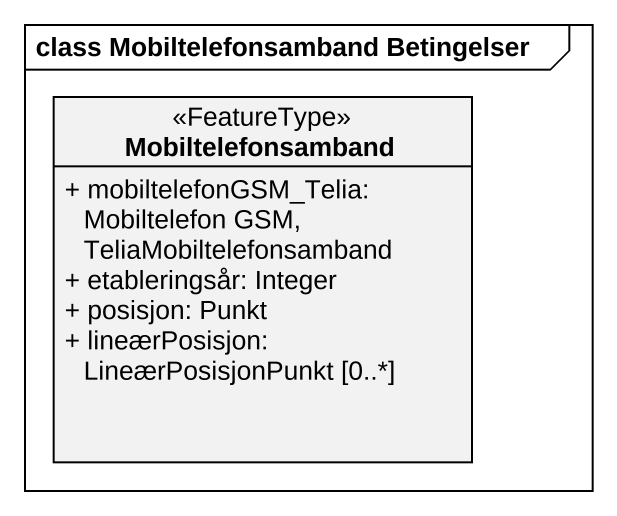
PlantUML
@startuml
mainframe class Mobiltelefonsamband Betingelser
hide circle
hide empty members
skinparam classAttributeIconSize 0
class Mobiltelefonsamband <<FeatureType>> {
  + mobiltelefonGSM_Telia: Mobiltelefon GSM, TeliaMobiltelefonsamband
  + etableringsår: Integer
  + posisjon: Punkt
  + lineærPosisjon: LineærPosisjonPunkt [0..*]
}
@enduml
